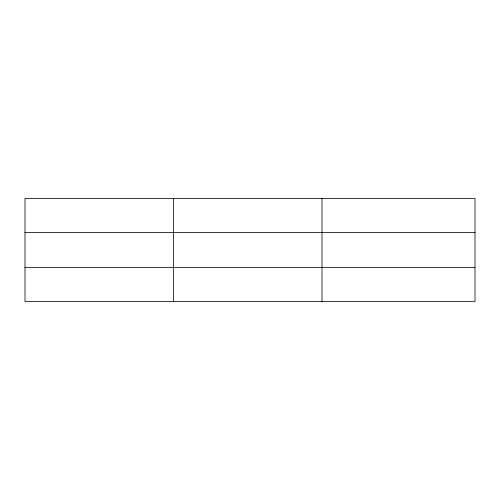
<?xml version="1.0" encoding="UTF-8"?>
<svg xmlns="http://www.w3.org/2000/svg" width="500" height="500" viewBox="0 0 500 500"><rect width="100%" height="100%" fill="white"/><g stroke="black" fill="none" stroke-linecap="round" stroke-linejoin="round"><path stroke-width="0.75" d="M173.5 198.531L173.5 301.469M322 198.531L322 301.469M475 267.5L475 301.469L25 301.469L25 198.531L475 198.531L475 267.5L25 267.5M25 232.5L475 232.5"/></g></svg>
